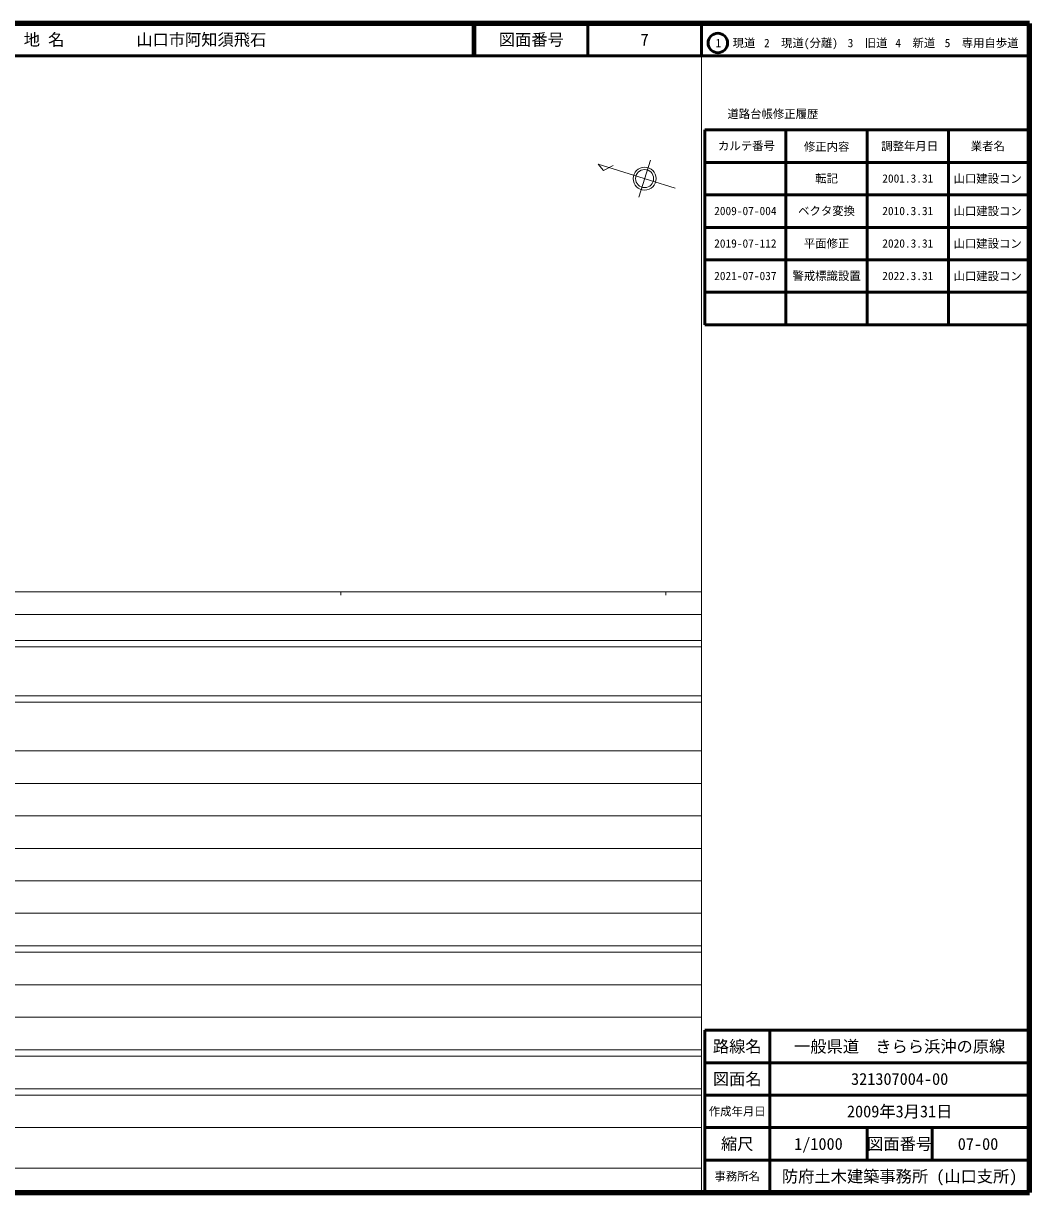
# Model space of a CAD drawing. Units: millimetres, scale not verified. Extents: x 40000 to 680000, y 20000 to 380000.
# Drawn here: x 370270 to 680000, y 20000 to 380000 of the extents above; entities that cross this region are included whole.
import ezdxf
from ezdxf.enums import TextEntityAlignment as Align

# ---------------------------------------------------------------- set-up
doc = ezdxf.new("R2010")
doc.units = ezdxf.units.MM
doc.header["$LTSCALE"] = 1000
for name, color, linetype, lineweight in [('M-BMK-SRVR', 3, 'Continuous', 13), ('M-TTL', 2, 'Continuous', 140), ('M-TTL-BAND', 7, 'Continuous', 13), ('M-TTL-FRAM', 2, 'Continuous', 50), ('M-TTL-LINE', 7, 'Continuous', 50)]:
    doc.layers.add(name, color=color, linetype=linetype, lineweight=lineweight)
doc.layers.add('M-TTL-TXT', color=7, linetype='Continuous')
doc.styles.add('ＭＳ ゴシック', font='')
doc.styles.get('ＭＳ ゴシック').set_extended_font_data('MS Gothic')

msp = doc.modelspace()

# ---------------------------------------------------------------- linework, layer by layer
at = {"layer": 'M-BMK-SRVR'}
for p, q in [((570939, 329255), (547157, 336692)), ((547157, 336692), (548816, 334702)), ((548816, 334702), (551763, 336283)), ((559715, 326520), (563270, 337886))]:
    msp.add_line(p, q, dxfattribs=at)
for radius in [3530, 2780]:
    msp.add_circle((561494, 332208), radius, dxfattribs=at)
at = {"layer": 'M-TTL'}
for p, q in [((680000, 380000), (40000, 380000)), ((680000, 20000), (680000, 380000)), ((40000, 20000), (680000, 20000))]:
    msp.add_line(p, q, dxfattribs=at)
at = {"layer": 'M-TTL-BAND'}
for p, q in [((579000, 20000), (579000, 370000)), ((40000, 205000), (579000, 205000)), ((468000, 205000), (468000, 204000)), ((568000, 205000), (568000, 204000)), ((68000, 198000), (579000, 198000)), ((40000, 190000), (579000, 190000)), ((40000, 188000), (579000, 188000)), ((40000, 173000), (579000, 173000)), ((40000, 171000), (579000, 171000)), ((40000, 156000), (579000, 156000)), ((46000, 146000), (579000, 146000)), ((52000, 136000), (579000, 136000)), ((46000, 126000), (579000, 126000)), ((52000, 116000), (579000, 116000)), ((46000, 106000), (579000, 106000)), ((40000, 96000), (579000, 96000)), ((40000, 94000), (579000, 94000)), ((49000, 84000), (579000, 84000)), ((40000, 74000), (579000, 74000)), ((40000, 64000), (579000, 64000)), ((40000, 62000), (579000, 62000)), ((40000, 52000), (579000, 52000)), ((40000, 50000), (579000, 50000)), ((40000, 40000), (579000, 40000)), ((68000, 27500), (579000, 27500))]:
    msp.add_line(p, q, dxfattribs=at)
at = {"layer": 'M-TTL-FRAM'}
for p, q in [((580000, 347197), (580000, 287197)), ((580000, 347197), (680000, 347197)), ((580000, 287197), (680000, 287197)), ((680000, 70000), (580000, 70000)), ((580000, 70000), (580000, 20000))]:
    msp.add_line(p, q, dxfattribs=at)
at = {"layer": 'M-TTL-LINE'}
for p, q in [((508747, 380000), (508747, 370000)), ((509247, 380000), (509247, 370000)), ((543997, 380000), (543997, 370000)), ((579000, 380000), (579000, 370000)), ((40000, 370000), (680000, 370000)), ((605000, 347197), (605000, 287197)), ((630000, 347197), (630000, 287197)), ((655000, 347197), (655000, 287197)), ((580000, 337197), (680000, 337197)), ((580000, 327197), (680000, 327197)), ((580000, 317197), (680000, 317197)), ((580000, 307197), (680000, 307197)), ((580000, 297197), (680000, 297197)), ((600000, 70000), (600000, 20000)), ((680000, 60000), (580000, 60000)), ((680000, 50000), (580000, 50000)), ((680000, 40000), (580000, 40000)), ((630000, 40000), (630000, 30000)), ((650000, 40000), (650000, 30000)), ((680000, 30000), (580000, 30000))]:
    msp.add_line(p, q, dxfattribs=at)
msp.add_circle((584031, 373958), 3000, dxfattribs=at)

# ---------------------------------------------------------------- texts
at = {"layer": 'M-TTL-TXT', "style": 'ＭＳ ゴシック'}
for s, p in [('地 名', (370380, 375000)), ('山口市阿知須飛石', (405024, 375000))]:
    msp.add_text(s, height=3666, dxfattribs=at).set_placement(p, align=Align.MIDDLE_LEFT)
for s, height, p in [('図面番号', 3666, (526622, 375000)), ('7', 3666, (561497, 375000)), ('1\u3000現道', 2566, (589448, 373958)), ('2\u3000現道(分離)', 2566, (609619, 373958)), ('3\u3000旧道', 2566, (630121, 373958)), ('4\u3000新道', 2566, (644824, 373958)), ('5\u3000専用自歩道', 2566, (665228, 373958)), ('道路台帳修正履歴', 2566, (600968, 352113)), ('カルテ番号', 2566, (592839, 342277)), ('修正内容', 2566, (617509, 342023)), ('調整年月日', 2566, (643089, 342197)), ('業者名', 2566, (667134, 342197)), ('転記', 2566, (617500, 332245)), ('2001.3.31', 2566, (642500, 332245)), ('山口建設コン', 2566, (667077, 332189)), ('2009-07-004', 2566, (592500, 322245)), ('ベクタ変換', 2566, (617500, 322245)), ('2010.3.31', 2566, (642500, 322245)), ('山口建設コン', 2566, (667077, 322189)), ('2019-07-112', 2566, (592500, 312245)), ('平面修正', 2566, (617500, 312245)), ('2020.3.31', 2566, (642500, 312245)), ('山口建設コン', 2566, (667077, 312189)), ('2021-07-037', 2566, (592500, 302245)), ('警戒標識設置', 2566, (617500, 302245)), ('2022.3.31', 2566, (642500, 302245)), ('山口建設コン', 2566, (667077, 302189)), ('路線名', 3666, (590000, 65000)), ('路線名', 3666, (590000, 65000)), ('一般県道\u3000きらら浜沖の原線', 3666, (640000, 65000)), ('図面名', 3666, (590000, 55000)), ('図面名', 3666, (590000, 55000)), ('321307004-00', 3666, (640000, 55000)), ('2009年3月31日', 3666, (640000, 45000)), ('作成年月日', 2566, (590000, 45000)), ('作成年月日', 2566, (590000, 45000)), ('縮尺', 3666, (590000, 35000)), ('縮尺', 3666, (590000, 35000)), ('1/1000', 3666, (615000, 35000)), ('図面番号', 3666, (640000, 35000)), ('図面番号', 3666, (640000, 35000)), ('07-00', 3666, (664125, 35000)), ('事務所名', 2566, (590000, 25000)), ('事務所名', 2566, (590000, 25000)), ('防府土木建築事務所 (山口支所)', 3666, (640000, 25000))]:
    msp.add_text(s, height=height, dxfattribs=at).set_placement(p, align=Align.MIDDLE_CENTER)

doc.saveas('drawing.dxf')
